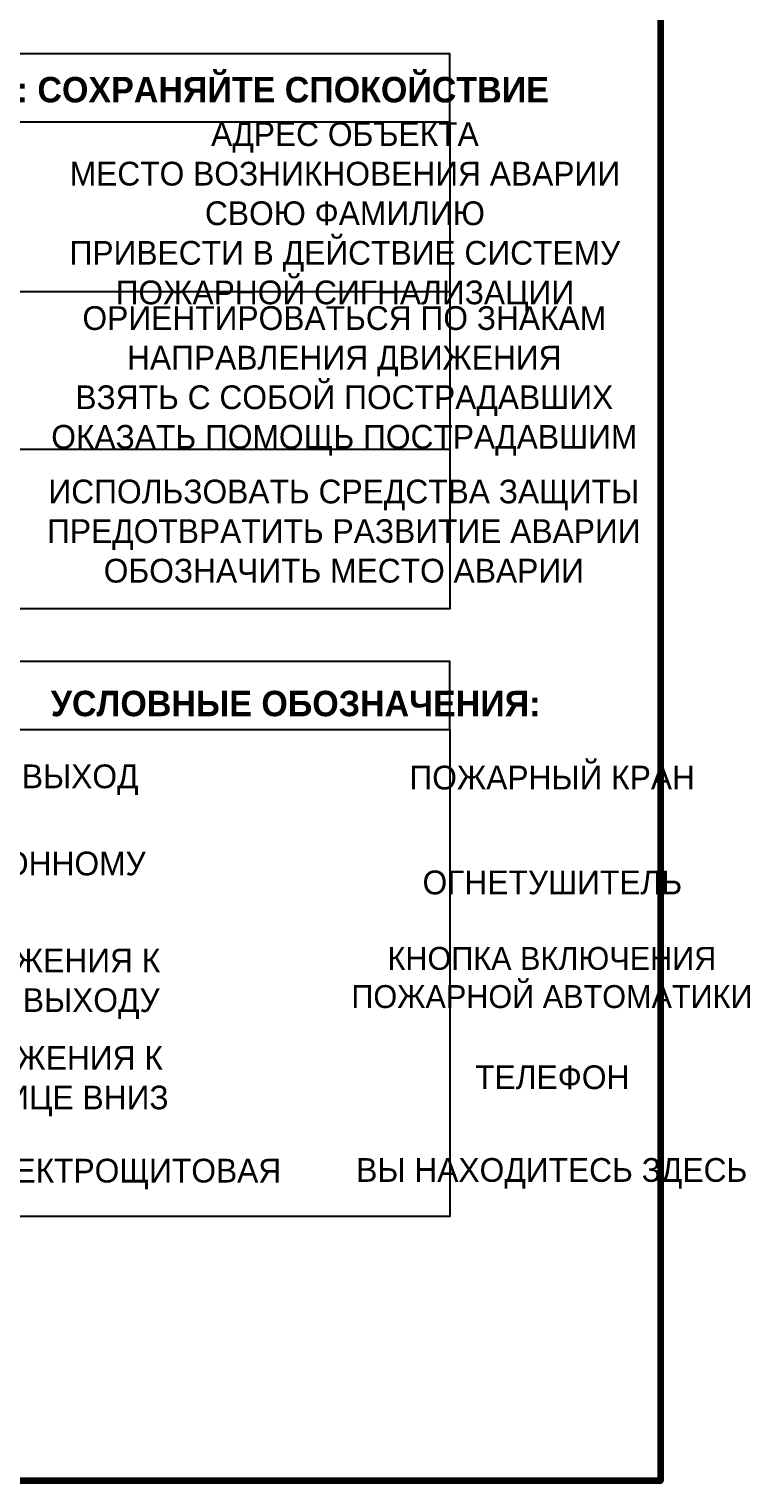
# Model space of a CAD drawing. Header units: millimetres. Extents: x 13810 to 67229, y 12374 to 21950.
# Drawn here: x 31814.8 to 31899.9, y 18692 to 18863.2 of the extents above; entities that cross this region are included whole.
import ezdxf

# ---------------------------------------------------------------- set-up
doc = ezdxf.new("R2010")
doc.units = ezdxf.units.MM
doc.styles.add('обычный', font='arial.ttf')

msp = doc.modelspace()

# ---------------------------------------------------------------- linework, layer by layer
at = {"color": 2, "lineweight": 100}
msp.add_lwpolyline([(31289.29, 19087.03), (31889.29, 19087.03), (31889.29, 18692.03), (31289.29, 18692.03)], close=True, dxfattribs=at)
for points in [[(31720.68, 18852.26), (31864.45, 18852.26), (31864.45, 18860.31), (31720.68, 18860.31)], [(31720.68, 18852.26), (31864.45, 18852.26), (31864.45, 18794.86), (31720.68, 18794.86)], [(31720.68, 18780.61), (31864.45, 18780.61), (31864.45, 18788.66), (31720.68, 18788.66)], [(31720.68, 18780.61), (31864.45, 18780.61), (31864.45, 18723.21), (31720.68, 18723.21)]]:
    msp.add_lwpolyline(points, close=True)
for points in [[(31779.1, 18832.26), (31720.68, 18832.26), (31864.45, 18832.26)], [(31779.1, 18813.69), (31720.68, 18813.69), (31864.45, 18813.69)]]:
    msp.add_lwpolyline(points)

# ---------------------------------------------------------------- texts
at = {"lineweight": 0, "attachment_point": 5, "style": 'обычный'}
for s, insert, char_height, width in [('{\\fProxima Nova Rg|b1|i0|c204|p2;ДЕЙСТВИЯ ПРИ АВАРИИ: СОХРАНЯЙТЕ СПОКОЙСТВИЕ\\H1.6644x; }', (31819.63, 18855.63), 3, 175.1736), ('\\pi-8.4,l8.4,t8.4;{\\fProxima Nova Rg|b0|i0|c204|p2;АДРЕС ОБЪЕКТА\\PМЕСТО ВОЗНИКНОВЕНИЯ АВАРИИ\\PСВОЮ ФАМИЛИЮ\\PПРИВЕСТИ В ДЕЙСТВИЕ СИСТЕМУ \\PПОЖАРНОЙ СИГНАЛИЗАЦИИ}', (31852.08, 18841.09), 2.8, 126.6484), ('\\pi-8.4,l8.4,t8.4;{\\fProxima Nova Rg|b0|i0|c204|p2;ОРИЕНТИРОВАТЬСЯ ПО ЗНАКАМ \\PНАПРАВЛЕНИЯ ДВИЖЕНИЯ\\PВЗЯТЬ С СОБОЙ ПОСТРАДАВШИХ\\PОКАЗАТЬ ПОМОЩЬ ПОСТРАДАВШИМ}', (31852.01, 18821.73), 2.8, 126.6484), ('\\pi-8.4,l8.4,t8.4;{\\fProxima Nova Rg|b0|i0|c204|p2;ИСПОЛЬЗОВАТЬ СРЕДСТВА ЗАЩИТЫ \\PПРЕДОТВРАТИТЬ РАЗВИТИЕ АВАРИИ\\PОБОЗНАЧИТЬ МЕСТО АВАРИИ}', (31851.95, 18804), 2.8, 126.6484), ('{\\fProxima Nova Rg|b1|i0|c204|p2;УСЛОВНЫЕ ОБОЗНАЧЕНИЯ:\\H1.1997x; }', (31846.27, 18783.67), 3, 175.1736), ('\\pi-8.4,l8.4,t8.4;{\\fProxima Nova Rg|b0|i0|c204|p2;ЭВАКУАЦИОННЫЙ ВЫХОД\\H1.6404x; }', (31803.07, 18774.7), 2.8, 126.6484), ('\\pi-8.4,l8.4,t8.4;{\\fProxima Nova Rg|b0|i0|c204|p2;ПОЖАРНЫЙ КРАН\\H1.6404x; }', (31876.53, 18774.94), 2.8, 126.6484), ('\\pi-8.4,l8.4,t8.4;{\\fProxima Nova Rg|b0|i0|c204|p2;ПУТЬ К ЭВАКУАЦИОННОМУ \\PВЫХОДУ }', (31803.08, 18762.09), 2.8, 126.6484), ('\\pi-8.4,l8.4,t8.4;{\\fProxima Nova Rg|b0|i0|c204|p2;ОГНЕТУШИТЕЛЬ\\H1.1997x; }', (31876.55, 18762.58), 2.8, 126.6484), ('\\pi-8.4,l8.4,t8.4;{\\fProxima Nova Rg|b0|i0|c204|p2;НАПРАВЛЕНИЕ ДВИЖЕНИЯ К \\PЭВАКУАЦИОННОМУ ВЫХОДУ}', (31803.17, 18750.65), 2.8, 126.6484), ('\\pi-8.1,l8.1,t8.1;{\\fProxima Nova Rg|b0|i0|c204|p2;КНОПКА ВКЛЮЧЕНИЯ\\PПОЖАРНОЙ АВТОМАТИКИ}', (31876.5, 18751.37), 2.7, 126.6484), ('\\pi-8.4,l8.4,t8.4;{\\fProxima Nova Rg|b0|i0|c204|p2;НАПРАВЛЕНИЕ ДВИЖЕНИЯ К \\PВЫХОДУ ПО ЛЕСТНИЦЕ ВНИЗ}', (31803.47, 18739.17), 2.8, 126.6484), ('\\pi-8.4,l8.4,t8.4;{\\fProxima Nova Rg|b0|i0|c204|p2;ТЕЛЕФОН\\H1.1997x; }', (31876.54, 18739.61), 2.8, 126.6484), ('\\pi-8.4,l8.4,t8.4;{\\fProxima Nova Rg|b0|i0|c204|p2;ЭЛЕКТРОЩИТОВАЯ\\H1.1997x; }', (31826.26, 18728.21), 2.8, 126.6484), ('\\pi-8.4,l8.4,t8.4;{\\fProxima Nova Rg|b0|i0|c204|p2;ВЫ НАХОДИТЕСЬ ЗДЕСЬ\\H1.1997x; }', (31876.48, 18728.29), 2.8, 126.6484)]:
    msp.add_mtext(s, dxfattribs=dict(at, insert=insert, char_height=char_height, width=width))

doc.saveas('drawing.dxf')
